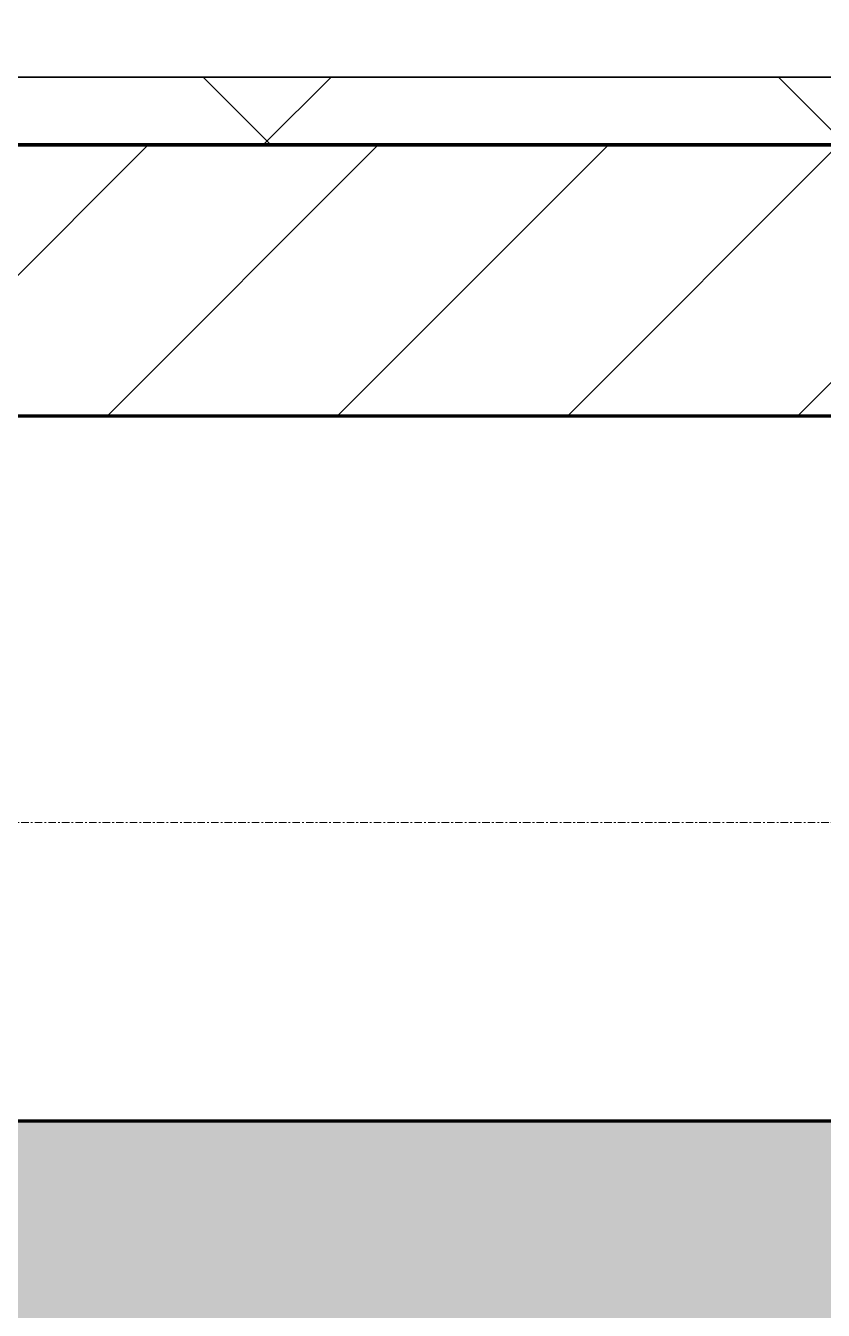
# Model space of a CAD drawing. Header units: millimetres. Extents: x -794334 to -714814, y -17806 to 22403.
# Drawn here: x -735852 to -735263, y -4681 to -3733 of the extents above; entities that cross this region are included whole.
import ezdxf
from ezdxf.xclip import XClip

# ---------------------------------------------------------------- set-up
doc = ezdxf.new("R2010")
doc.units = ezdxf.units.MM
doc.header["$XCLIPFRAME"] = 0
doc.linetypes.add('DPA_Grid _ Level 100', pattern=[10, 5.5, -1.6, 1.3, -1.6])
for name, color, linetype, lineweight in [('A-GLAZ-CURT', 2, 'Continuous', 9), ('A-WALL', 5, 'Continuous', 35), ('A-WALL-FNSH', 2, 'Continuous', 35), ('A-WALL-PATT', 1, 'Continuous', 35), ('S-GRID', 251, 'Continuous', 9), ('WALL-E', 2, 'Continuous', 35)]:
    doc.layers.add(name, color=color, linetype=linetype, lineweight=lineweight)
doc.layers.add('A11_ALU.SOLID SHEET', color=2, linetype='Continuous')

# ---------------------------------------------------------------- blocks, each defined once
blk = doc.blocks.new('*U804')
at = {"layer": 'S-GRID', "linetype": 'DPA_Grid _ Level 100'}
blk.add_line((57942.91, -7900), (-14128.88, -7900), dxfattribs=at)
blk = doc.blocks.new('PPLS-PP19_Custom Tile Pattern - Custom Tile Pattern-V189-4252-01 ENLARGED CONCOURSE LEVEL - REFLECTED CEILING PLAN - SHEET 3')
at = {"layer": 'A-GLAZ-CURT'}
for p, q in [((-300, 0), (300, 0)), ((300, 0), (-300, 0)), ((195.99, 0), (213.31, 0)), ((213.31, 0), (195.99, 0)), ((230.06, 0), (300, 0)), ((-300, -50), (300, -50)), ((300, -50), (-300, -50))]:
    blk.add_line(p, q, dxfattribs=at)
at = {"layer": 'A-GLAZ-CURT', "flags": 128}
for points in [[(-175.58, 0), (-170.25, 0), (-165.64, 0), (-162.01, 0), (-159.53, 0), (-157.46, 0), (-154.52, 0), (-149.42, 0), (-141.84, 0), (-132.81, 0), (-126.08, 0)], [(-125.17, 0), (-128.55, 0), (-134.16, 0), (-140.03, 0), (-145.5, 0), (-150.63, 0), (-155.53, 0), (-160.27, 0), (-164.95, 0), (-169.65, 0), (-174.47, 0)]]:
    blk.add_lwpolyline(points, dxfattribs=at)
at = {"layer": 'A-GLAZ-CURT'}
for points, knots in [([(-163.62, 0), (-179.19, 0), (-215.5, 0), (-262.56, 0), (-294.48, 0), (-300, 0)], [-16345.600353, -16345.600353, -16345.600353, -16345.600353, -15131.813646, -13729.592194, -13439.944408, -13439.944408, -13439.944408, -13439.944408]), ([(-137.88, 0), (-140.56, 0), (-147.66, 0), (-147.69, 0), (-158.72, 0), (-174.02, 0), (-185.59, 0), (-209.77, 0), (-232.01, 0), (-255.22, 0), (-262.59, 0), (-264.9, 0), (-265.4, 0)], [-3187.727384, -3187.727384, -3187.727384, -3187.727384, -2919.378265, -2477.344047, -2237.412286, -2029.680487, -1755.085331, -1400.429864, -858.079193, -543.655514, -208.940337, 0, 0, 0, 0]), ([(-163.28, 0), (-168.32, 0), (-179.39, 0), (-199.46, 0), (-216.65, 0), (-228.75, 0), (-230.89, 0), (-231.3, 0)], [-2035.642232, -2035.642232, -2035.642232, -2035.642232, -1763.376603, -1422.553702, -978.033455, -846.069444, -809.975596, -809.975596, -809.975596, -809.975596]), ([(-231.15, 0), (-228.2, 0), (-221.96, 0), (-213.1, 0), (-200.2, 0), (-185.8, 0), (-173.72, 0), (-164.38, 0), (-163.35, 0)], [-5179.587487, -5179.587487, -5179.587487, -5179.587487, -5017.494783, -4832.723979, -4666.091899, -4349.945572, -4000.813434, -3955.854465, -3955.854465, -3955.854465, -3955.854465]), ([(-230.58, 0), (-210.41, 0), (-168.97, 0), (-129.95, 0), (-110.8, 0), (-99.5, 0), (-91.46, 0)], [-3992.345879, -3992.345879, -3992.345879, -3992.345879, -2700.551212, -1002.059161, -460.363443, 0, 0, 0, 0]), ([(-223.63, 0), (-219.39, 0), (-206.17, 0), (-188.58, 0), (-172.91, 0), (-165.54, 0), (-163.36, 0)], [-5463.295695, -5463.295695, -5463.295695, -5463.295695, -5161.076232, -4739.070012, -4465.409639, -4350.402127, -4350.402127, -4350.402127, -4350.402127]), ([(-72.93, 0), (-75.51, 0), (-91.45, 0), (-121.98, 0), (-153.27, 0), (-163.27, 0)], [-19442.345229, -19442.345229, -19442.345229, -19442.345229, -18935.241197, -17136.203329, -16354.764133, -16354.764133, -16354.764133, -16354.764133]), ([(-163.27, 0), (-159.5, 0), (-149.95, 0), (-136.84, 0), (-127.33, 0), (-124.19, 0), (-123.43, 0), (-123.28, 0)], [-4348.846732, -4348.846732, -4348.846732, -4348.846732, -4149.119819, -3839.893365, -3647.167523, -3488.92562, -3439.852845, -3439.852845, -3439.852845, -3439.852845]), ([(-133.82, 0), (-135.51, 0), (-137.8, 0), (-149.31, 0), (-156.48, 0), (-161.34, 0), (-162.55, 0)], [-2731.647847, -2731.647847, -2731.647847, -2731.647847, -2418.507304, -2308.929706, -2113.765672, -2048.735886, -2048.735886, -2048.735886, -2048.735886]), ([(-152.35, 0), (-151.03, 0), (-147.71, 0), (-143.57, 0), (-138.62, 0)], [-3494.978217, -3494.978217, -3494.978217, -3494.978217, -3371.022232, -3227.460399, -3227.460399, -3227.460399, -3227.460399]), ([(-118.78, 0), (-121.86, 0), (-126.28, 0), (-136.96, 0), (-147.46, 0), (-150.03, 0), (-150.57, 0)], [-5938.474035, -5938.474035, -5938.474035, -5938.474035, -5700.061948, -5508.838257, -5298.784692, -5196.16478, -5196.16478, -5196.16478, -5196.16478]), ([(-150.34, 0), (-150.07, 0), (-147.75, 0), (-142.6, 0), (-127.26, 0), (-107.3, 0), (-90.42, 0), (-75.26, 0), (-68.41, 0), (-65.12, 0), (-63.63, 0)], [-4948.728362, -4948.728362, -4948.728362, -4948.728362, -4883.323924, -4440.880425, -4054.690705, -3793.097032, -3402.597032, -3144.956779, -3050.982048, -2969.237017, -2969.237017, -2969.237017, -2969.237017]), ([(-27.31, 0), (-28.53, 0), (-36.57, 0), (-53.55, 0), (-78.2, 0), (-110.94, 0), (-130.52, 0), (-147.74, 0), (-149.07, 0)], [-8691.004463, -8691.004463, -8691.004463, -8691.004463, -8532.293389, -8073.216054, -7508.296369, -7004.680444, -6449.282163, -6277.220794, -6277.220794, -6277.220794, -6277.220794]), ([(-148.23, 0), (-146.94, 0), (-140.15, 0), (-137.28, 0), (-133.93, 0), (-128.78, 0), (-126.5, 0)], [-6162.058746, -6162.058746, -6162.058746, -6162.058746, -6017.569127, -5560.701257, -5364.112219, -5231.017328, -5231.017328, -5231.017328, -5231.017328]), ([(-86.16, 0), (-91.37, 0), (-104.13, 0), (-122.65, 0), (-139.03, 0), (-146.11, 0), (-146.95, 0)], [-1681.3698, -1681.3698, -1681.3698, -1681.3698, -1374.161226, -945.742622, -741.901385, -489.130243, -489.130243, -489.130243, -489.130243]), ([(-146.69, 0), (-146.59, 0), (-145.49, 0), (-135.69, 0), (-128.29, 0), (-125.15, 0)], [-420.34245, -420.34245, -420.34245, -420.34245, -406.956646, -290.263673, 0, 0, 0, 0]), ([(-127.41, 0), (-131.63, 0), (-133.16, 0), (-134.09, 0), (-134.15, 0)], [-8540.990293, -8540.990293, -8540.990293, -8540.990293, -8266.114998, -8246.473386, -8246.473386, -8246.473386, -8246.473386]), ([(-134.15, 0), (-133.32, 0), (-130.31, 0), (-118.2, 0), (-103.41, 0), (-96.38, 0)], [-7657.439573, -7657.439573, -7657.439573, -7657.439573, -7293.749979, -6839.55839, -6332.113493, -6332.113493, -6332.113493, -6332.113493]), ([(-120.13, 0), (-120.14, 0), (-120.24, 0), (-121.3, 0), (-129.25, 0), (-133.82, 0)], [-2933.992132, -2933.992132, -2933.992132, -2933.992132, -2920.575025, -2840.280255, -2731.647847, -2731.647847, -2731.647847, -2731.647847]), ([(-113.43, 0), (-113.44, 0), (-113.96, 0), (-119.73, 0), (-125.43, 0), (-127.03, 0), (-127.41, 0)], [-328.499627, -328.499627, -328.499627, -328.499627, -282.672656, -98.539552, -24.539552, 0, 0, 0, 0]), ([(-126.5, 0), (-122.44, 0), (-108.71, 0), (-86.68, 0), (-63.44, 0), (-54.4, 0), (-48.53, 0), (-36.56, 0), (-30.17, 0), (-27.49, 0)], [-5231.017328, -5231.017328, -5231.017328, -5231.017328, -4994.692869, -4542.524482, -4008.285538, -3689.699207, -3546.54457, -3315.260113, -3132.842207, -3132.842207, -3132.842207, -3132.842207]), ([(-125.15, 0), (-124.93, 0), (-121.96, 0), (-113.01, 0), (-102.67, 0), (-97.63, 0), (-95.78, 0)], [-3362.7396, -3362.7396, -3362.7396, -3362.7396, -3342.215224, -3074.362186, -2902.289527, -2802.283, -2802.283, -2802.283, -2802.283]), ([(-122.08, 0), (-122.01, 0), (-121.69, 0), (-121.2, 0), (-120.88, 0)], [-3136.336417, -3136.336417, -3136.336417, -3136.336417, -3110.304437, -3035.164275, -3035.164275, -3035.164275, -3035.164275]), ([(-36.33, 0), (-36.43, 0), (-37.27, 0), (-45.02, 0), (-46.13, 0), (-60.59, 0), (-81.23, 0), (-99.51, 0), (-114.02, 0), (-117.28, 0), (-118.78, 0)], [-1855.773136, -1855.773136, -1855.773136, -1855.773136, -1810.870157, -1672.078046, -1405.135169, -1060.00838, -740.068933, -229.489605, -116.330425, 0, 0, 0, 0]), ([(-117.74, 0), (-117.19, 0), (-114.78, 0), (-113.43, 0), (-113.43, 0)], [-821.249067, -821.249067, -821.249067, -821.249067, -394.672656, -330.879064, -330.879064, -330.879064, -330.879064]), ([(-36.62, 0), (-36.62, 0), (-40.35, 0), (-44.32, 0), (-58.97, 0), (-85.2, 0), (-107.61, 0), (-116.56, 0), (-117.56, 0)], [-4069.478503, -4069.478503, -4069.478503, -4069.478503, -3858.647035, -3538.256648, -2842.901703, -2193.204658, -1433.981041, -985.49888, -985.49888, -985.49888, -985.49888]), ([(-115.82, 0), (-114.96, 0), (-110.49, 0), (-101.61, 0), (-96.38, 0)], [-5724.064692, -5724.064692, -5724.064692, -5724.064692, -5430.283136, -5115.12164, -5115.12164, -5115.12164, -5115.12164]), ([(-28.65, 0), (-32.53, 0), (-40.97, 0), (-56.24, 0), (-75.59, 0), (-94, 0), (-112.01, 0), (-114.94, 0), (-115.63, 0)], [-2070.406378, -2070.406378, -2070.406378, -2070.406378, -1792.521578, -1466.981642, -1208.454564, -789.402658, -501.969187, -243.577221, -243.577221, -243.577221, -243.577221]), ([(-95.43, 0), (-90.42, 0), (-71.2, 0), (-48.38, 0), (-30.8, 0), (-27.54, 0)], [-5096.274714, -5096.274714, -5096.274714, -5096.274714, -4799.173296, -4065.652676, -3897.235535, -3897.235535, -3897.235535, -3897.235535]), ([(-95.4, 0), (-91.87, 0), (-83.09, 0), (-71.67, 0), (-65.93, 0), (-65.07, 0)], [-2795.503709, -2795.503709, -2795.503709, -2795.503709, -2605.247022, -2322.099534, -2241.8264, -2241.8264, -2241.8264, -2241.8264]), ([(-95.36, 0), (-94.4, 0), (-86.4, 0), (-74.02, 0), (-62.74, 0), (-60.36, 0), (-59.97, 0)], [-6307.564599, -6307.564599, -6307.564599, -6307.564599, -6236.997189, -5713.340575, -5140.470607, -5006.787413, -5006.787413, -5006.787413, -5006.787413]), ([(-91.46, 0), (-90.09, 0), (-84.7, 0), (-77.43, 0), (-72.73, 0), (-72.64, 0), (-72.64, 0)], [-19832.387487, -19832.387487, -19832.387487, -19832.387487, -19753.885894, -19541.04734, -19478.625389, -19471.062469, -19471.062469, -19471.062469, -19471.062469]), ([(-63.96, 0), (-64.13, 0), (-72.5, 0), (-80.63, 0), (-86.16, 0)], [-2171.769325, -2171.769325, -2171.769325, -2171.769325, -2007.031671, -1681.3698, -1681.3698, -1681.3698, -1681.3698]), ([(-29.03, 0), (-33.97, 0), (-43.74, 0), (-56.37, 0), (-71.66, 0), (-77.83, 0), (-82.66, 0), (-83.28, 0), (-83.28, 0)], [-2680.714891, -2680.714891, -2680.714891, -2680.714891, -2413.671296, -2161.752162, -2006.592567, -1646.621388, -1424.436217, -1393.971743, -1393.971743, -1393.971743, -1393.971743]), ([(-83.28, 0), (-83.28, 0), (-82.91, 0), (-76.14, 0), (-62.97, 0), (-48.14, 0), (-36.49, 0), (-33.57, 0), (-29.94, 0), (-28.57, 0)], [-1393.4169, -1393.4169, -1393.4169, -1393.4169, -1353.722004, -1274.333717, -1073.56893, -651.549973, -296.515819, -83.513472, 0, 0, 0, 0]), ([(-66.39, 0), (-66.39, 0), (-63.63, 0), (-53.63, 0), (-34.42, 0), (-29.82, 0), (-29.19, 0)], [-2493.31794, -2493.31794, -2493.31794, -2493.31794, -2315.303971, -1809.437387, -963.711516, -666.19313, -666.19313, -666.19313, -666.19313]), ([(31.18, 0), (25.97, 0), (11.99, 0), (-16.92, 0), (-47.42, 0), (-65.77, 0), (-66.37, 0), (-66.38, 0)], [-4496.803627, -4496.803627, -4496.803627, -4496.803627, -4222.080604, -3745.412743, -2981.410125, -2542.574734, -2498.224237, -2498.224237, -2498.224237, -2498.224237]), ([(-63.63, 0), (-61.49, 0), (-57.39, 0), (-54.49, 0), (-45.2, 0), (-40.79, 0), (-40.46, 0), (-40.44, 0)], [-2969.237017, -2969.237017, -2969.237017, -2969.237017, -2851.217951, -2734.127174, -2474.780881, -2410.990208, -2350.645972, -2350.645972, -2350.645972, -2350.645972]), ([(-58.83, 0), (-58.37, 0), (-57.29, 0), (-54.23, 0), (-46.33, 0), (-42.62, 0), (-41.76, 0)], [-4859.52896, -4859.52896, -4859.52896, -4859.52896, -4680.891996, -4469.85053, -4321.566175, -4270.495146, -4270.495146, -4270.495146, -4270.495146]), ([(-51.83, 0), (-51.83, 0), (-51.78, 0), (-47.4, 0), (-46.01, 0), (-40.22, 0), (-36.78, 0)], [-632.814994, -632.814994, -632.814994, -632.814994, -627.965721, -508.377888, -260.442412, 0, 0, 0, 0]), ([(-27.73, 0), (-29.7, 0), (-35.23, 0), (-44.85, 0), (-51.43, 0), (-51.79, 0)], [-1160.839585, -1160.839585, -1160.839585, -1160.839585, -1039.307308, -819.71621, -644.910881, -644.910881, -644.910881, -644.910881]), ([(-41.76, 0), (-39.9, 0), (-37.72, 0), (-36.92, 0), (-36.77, 0)], [-4270.495146, -4270.495146, -4270.495146, -4270.495146, -4161.040818, -4106.245333, -4106.245333, -4106.245333, -4106.245333]), ([(-36.78, 0), (-32.43, 0), (-19.22, 0), (8.83, 0), (43.36, 0), (70.92, 0), (82.12, 0), (83.66, 0)], [-6191.144455, -6191.144455, -6191.144455, -6191.144455, -5862.463379, -5340.621928, -4573.028122, -4094.177415, -3869.465285, -3869.465285, -3869.465285, -3869.465285]), ([(-36.29, 0), (-36.29, 0), (-34.66, 0), (-29.48, 0), (-27.57, 0), (-27.16, 0)], [-9150.272121, -9150.272121, -9150.272121, -9150.272121, -9057.163041, -8919.836787, -8867.523391, -8867.523391, -8867.523391, -8867.523391]), ([(30.82, 0), (29.27, 0), (20.14, 0), (3.54, 0), (-16.58, 0), (-34.76, 0), (-36.04, 0)], [-10462.034656, -10462.034656, -10462.034656, -10462.034656, -10363.088938, -9884.23066, -9424.652049, -9182.880979, -9182.880979, -9182.880979, -9182.880979]), ([(-33.34, 0), (-33.34, 0), (-32.93, 0), (-31.16, 0), (-30.52, 0)], [-2415.024266, -2415.024266, -2415.024266, -2415.024266, -2357.633367, -2323.618664, -2323.618664, -2323.618664, -2323.618664]), ([(-27.67, 0), (-29.13, 0), (-31.19, 0), (-31.82, 0), (-32, 0)], [-2807.705886, -2807.705886, -2807.705886, -2807.705886, -2698.150104, -2614.070998, -2614.070998, -2614.070998, -2614.070998]), ([(-30.76, 0), (-30.73, 0), (-29.99, 0), (-23.47, 0), (-15.75, 0), (-15.19, 0)], [-54176.191683, -54176.191683, -54176.191683, -54176.191683, -54157.274271, -53749.15266, -53717.791567, -53717.791567, -53717.791567, -53717.791567]), ([(-30.52, 0), (-27.11, 0), (-17.83, 0), (5.99, 0), (22.06, 0), (37.44, 0), (45.92, 0), (57.76, 0), (64.47, 0), (72.74, 0), (75.22, 0), (76.03, 0), (76.21, 0)], [-2323.618664, -2323.618664, -2323.618664, -2323.618664, -2142.497158, -1716.209403, -1206.526904, -1089.329421, -901.315459, -753.071572, -495.328968, -421.953223, -334.951786, -290.452333, -290.452333, -290.452333, -290.452333]), ([(8.33, 0), (8.19, 0), (7.18, 0), (0.32, 0), (-13.89, 0), (-24.92, 0), (-29.03, 0)], [-3574.286521, -3574.286521, -3574.286521, -3574.286521, -3526.962355, -3285.499107, -2903.012179, -2680.714891, -2680.714891, -2680.714891, -2680.714891]), ([(-28.98, 0), (-28.66, 0), (-27.39, 0), (-24.45, 0), (-22.56, 0)], [-166.548282, -166.548282, -166.548282, -166.548282, -102.06493, 0, 0, 0, 0]), ([(-27.62, 0), (-26.15, 0), (-20.01, 0), (-11.45, 0), (2.08, 0), (13.15, 0), (21.24, 0), (24.62, 0), (24.72, 0), (24.72, 0)], [-5343.073968, -5343.073968, -5343.073968, -5343.073968, -5261.36855, -5050.479954, -4785.90057, -4596.498881, -4445.288762, -4384.376941, -4376.041937, -4376.041937, -4376.041937, -4376.041937]), ([(-13, 0), (-14.35, 0), (-17.68, 0), (-24.65, 0), (-27.37, 0), (-27.56, 0)], [-55207.591944, -55207.591944, -55207.591944, -55207.591944, -54789.006179, -54461.685999, -54436.047422, -54436.047422, -54436.047422, -54436.047422]), ([(40.22, 0), (35.23, 0), (24.1, 0), (2.64, 0), (-15.68, 0), (-25.06, 0), (-27.54, 0)], [-4066.332663, -4066.332663, -4066.332663, -4066.332663, -3766.694881, -3333.063701, -2994.501669, -2810.910949, -2810.910949, -2810.910949, -2810.910949]), ([(76.63, 0), (74.8, 0), (67.65, 0), (53.52, 0), (37, 0), (24.07, 0), (12.82, 0), (-2.9, 0), (-18.11, 0), (-25.48, 0), (-27.53, 0)], [-3095.572228, -3095.572228, -3095.572228, -3095.572228, -2950.589685, -2634.532728, -2313.748533, -2106.613311, -1925.670641, -1617.263037, -1290.787923, -1164.966002, -1164.966002, -1164.966002, -1164.966002]), ([(9.32, 0), (9.08, 0), (7.65, 0), (2.57, 0), (-12.23, 0), (-21.24, 0), (-27.13, 0), (-27.53, 0)], [-2922.926651, -2922.926651, -2922.926651, -2922.926651, -2882.788014, -2720.818881, -2518.50168, -2125.455881, -2097.13674, -2097.13674, -2097.13674, -2097.13674]), ([(-27.52, 0), (-21.58, 0), (-9.91, 0), (4.23, 0), (9.64, 0), (10.14, 0), (10.18, 0)], [-3896.852063, -3896.852063, -3896.852063, -3896.852063, -3589.737505, -3285.047089, -3066.359526, -3044.715262, -3044.715262, -3044.715262, -3044.715262]), ([(-26.65, 0), (-23.01, 0), (-13.67, 0), (8.61, 0), (15.02, 0), (22.91, 0), (31, 0), (36.27, 0), (39.89, 0), (40.35, 0)], [-3113.700791, -3113.700791, -3113.700791, -3113.700791, -2864.387349, -2439.246196, -2084.094819, -1956.422387, -1818.904206, -1645.594513, -1620.610534, -1620.610534, -1620.610534, -1620.610534]), ([(-22.56, 0), (-20.27, 0), (-17.03, 0), (-11.36, 0), (-7.66, 0), (-6.6, 0), (-6.44, 0)], [-56468.192263, -56468.192263, -56468.192263, -56468.192263, -56344.022017, -56303.229861, -56166.290093, -56124.392176, -56124.392176, -56124.392176, -56124.392176]), ([(-15.19, 0), (-13.07, 0), (7.48, 0), (42.82, 0), (88.72, 0), (120.63, 0), (138.28, 0), (138.53, 0)], [-461.142613, -461.142613, -461.142613, -461.142613, -429.606584, -390.253598, -346.313304, -291.370682, -290.5735, -290.5735, -290.5735, -290.5735]), ([(-6.54, 0), (-6.73, 0), (-7.2, 0), (-7.6, 0), (-7.79, 0)], [-56009.792147, -56009.792147, -56009.792147, -56009.792147, -55949.290093, -55895.192118, -55895.192118, -55895.192118, -55895.192118]), ([(-2.63, 0), (-2.47, 0), (-1.22, 0), (4.92, 0), (15.97, 0), (22.54, 0), (24.49, 0)], [-226.825321, -226.825321, -226.825321, -226.825321, -220.269177, -206.416616, -198.214427, -187.717507, -187.717507, -187.717507, -187.717507]), ([(40.34, 0), (38.89, 0), (30.71, 0), (12, 0), (3.08, 0), (-1.67, 0), (-2.25, 0)], [-312.108438, -312.108438, -312.108438, -312.108438, -307.516438, -285.83788, -246.234814, -234.646884, -234.646884, -234.646884, -234.646884]), ([(24.69, 0), (24.54, 0), (20.99, 0), (15.48, 0), (10.8, 0), (9.63, 0)], [-4368.572414, -4368.572414, -4368.572414, -4368.572414, -4306.476363, -4080.000647, -3772.857994, -3772.857994, -3772.857994, -3772.857994]), ([(18.16, 0), (19.15, 0), (24.25, 0), (25.66, 0), (26.12, 0)], [-5700.113719, -5700.113719, -5700.113719, -5700.113719, -5554.232259, -5302.431367, -5302.431367, -5302.431367, -5302.431367]), ([(108.25, 0), (106.58, 0), (102.43, 0), (92.38, 0), (85.59, 0), (74.4, 0), (62.26, 0), (51.85, 0), (43.81, 0), (29.53, 0), (20.67, 0), (18.85, 0), (18.16, 0)], [-7882.6858, -7882.6858, -7882.6858, -7882.6858, -7723.759874, -7531.75727, -7135.649961, -6924.452779, -6738.82075, -6548.303034, -6314.283804, -6135.05769, -5972.647715, -5832.674503, -5832.674503, -5832.674503, -5832.674503]), ([(27.44, 0), (27.9, 0), (29.54, 0), (38.07, 0), (53.39, 0), (71.67, 0), (84.83, 0), (86.01, 0), (92.51, 0), (94.33, 0)], [-5037.309798, -5037.309798, -5037.309798, -5037.309798, -4887.603822, -4705.298446, -4353.683244, -3960.84581, -3759.045785, -3336.541051, -2783.776468, -2783.776468, -2783.776468, -2783.776468]), ([(27.89, 0), (29.09, 0), (32.03, 0), (37.06, 0), (39.27, 0)], [-147.777612, -147.777612, -147.777612, -147.777612, -135.792042, -127.807664, -127.807664, -127.807664, -127.807664]), ([(53.18, 0), (53.06, 0), (52.22, 0), (44.99, 0), (36.46, 0), (30.82, 0)], [-622.740158, -622.740158, -622.740158, -622.740158, -566.066452, -360.610861, 0, 0, 0, 0]), ([(136.44, 0), (121.66, 0), (86.93, 0), (51.16, 0), (31.18, 0)], [-106.750556, -106.750556, -106.750556, -106.750556, -59.610984, 0, 0, 0, 0]), ([(168.37, 0), (167.68, 0), (162.47, 0), (147.02, 0), (109.77, 0), (76.86, 0), (57.82, 0), (46.51, 0), (41.18, 0), (36.02, 0), (35.54, 0), (35.54, 0)], [-543.375029, -543.375029, -543.375029, -543.375029, -530.793311, -458.593899, -401.860199, -357.622665, -341.267687, -334.000314, -326.15566, -319.318397, -317.489778, -317.489778, -317.489778, -317.489778]), ([(36.29, 0), (37.77, 0), (48.82, 0), (64.79, 0), (95.91, 0), (124.45, 0), (132.42, 0), (134.6, 0)], [-314.598523, -314.598523, -314.598523, -314.598523, -305.899624, -287.17622, -249.500363, -194.761443, -152.241002, -152.241002, -152.241002, -152.241002]), ([(40.33, 0), (42.61, 0), (51.39, 0), (71.92, 0), (94.28, 0), (106.12, 0), (108.23, 0)], [-126.547332, -126.547332, -126.547332, -126.547332, -118.513713, -97.899267, -63.759246, -56.508116, -56.508116, -56.508116, -56.508116]), ([(70.61, 0), (66.16, 0), (55.8, 0), (45.17, 0), (40.84, 0), (40.35, 0)], [-4647.237329, -4647.237329, -4647.237329, -4647.237329, -4326.416877, -4098.545751, -4068.989739, -4068.989739, -4068.989739, -4068.989739]), ([(40.43, 0), (43.69, 0), (51.58, 0), (58.74, 0), (61.34, 0), (61.45, 0)], [-1619.124411, -1619.124411, -1619.124411, -1619.124411, -1443.202566, -1228.752106, -1120.932285, -1120.932285, -1120.932285, -1120.932285]), ([(103.09, 0), (101.08, 0), (86.31, 0), (65.15, 0), (46.53, 0), (41.05, 0)], [-375.435014, -375.435014, -375.435014, -375.435014, -369.147452, -330.153101, -312.862512, -312.862512, -312.862512, -312.862512]), ([(61.47, 0), (61.47, 0), (61.21, 0), (54.61, 0), (53.71, 0), (53.56, 0)], [-1113.311073, -1113.311073, -1113.311073, -1113.311073, -1096.402191, -891.204116, -747.28819, -747.28819, -747.28819, -747.28819]), ([(76.22, 0), (75.58, 0), (73.64, 0), (71.05, 0), (70.61, 0)], [-193.634889, -193.634889, -193.634889, -193.634889, -31.537676, 0, 0, 0, 0]), ([(94.4, 0), (94.4, 0), (94.64, 0), (99.11, 0), (108.97, 0), (120.79, 0), (139.94, 0), (158.44, 0), (171.36, 0), (176.12, 0)], [-2348.345796, -2348.345796, -2348.345796, -2348.345796, -2310.419338, -2233.599744, -2052.234781, -1843.028543, -1530.39897, -1095.004608, -803.182249, -803.182249, -803.182249, -803.182249]), ([(129.02, 0), (129.02, 0), (124.41, 0), (122.35, 0), (114.96, 0), (108.04, 0), (103.09, 0)], [-35.386604, -35.386604, -35.386604, -35.386604, -31.430235, -22.807238, -15.488593, 0, 0, 0, 0]), ([(107.97, 0), (107.2, 0), (105.63, 0), (105.23, 0), (105.23, 0)], [-9006.33563, -9006.33563, -9006.33563, -9006.33563, -8966.157302, -8929.495943, -8929.495943, -8929.495943, -8929.495943]), ([(108.31, 0), (108.39, 0), (111.49, 0), (112.65, 0), (113.59, 0)], [-8820.68068, -8820.68068, -8820.68068, -8820.68068, -8814.835624, -8577.462505, -8577.462505, -8577.462505, -8577.462505]), ([(157.9, 0), (156.77, 0), (151.67, 0), (143.29, 0), (134.04, 0), (126.24, 0), (118.6, 0), (114.23, 0), (112.19, 0), (108.34, 0)], [-10292.955006, -10292.955006, -10292.955006, -10292.955006, -10098.273015, -9847.788484, -9677.714971, -9567.007022, -9453.21225, -9220.200448, -9012.77275, -9012.77275, -9012.77275, -9012.77275]), ([(114.39, 0), (114.2, 0), (112.92, 0), (110.73, 0), (108.51, 0)], [-8148.58938, -8148.58938, -8148.58938, -8148.58938, -8105.191388, -7891.265505, -7891.265505, -7891.265505, -7891.265505]), ([(108.75, 0), (113.67, 0), (119.81, 0), (128.63, 0), (128.95, 0)], [-55.915853, -55.915853, -55.915853, -55.915853, -39.050993, -35.895543, -35.895543, -35.895543, -35.895543]), ([(128.58, 0), (128.8, 0), (130.16, 0), (139.26, 0), (152.67, 0), (161.24, 0), (162.19, 0), (162.75, 0)], [-633.326174, -633.326174, -633.326174, -633.326174, -627.736123, -618.981161, -602.094757, -592.980799, -581.414464, -581.414464, -581.414464, -581.414464]), ([(137.1, 0), (136, 0), (133.64, 0), (129.87, 0), (129.11, 0)], [-670.405967, -670.405967, -670.405967, -670.405967, -651.020627, -640.742133, -640.742133, -640.742133, -640.742133]), ([(193.8, 0), (193.33, 0), (190.11, 0), (183.13, 0), (171, 0), (161.95, 0), (161.28, 0), (158.35, 0), (157.85, 0), (157.77, 0)], [-11665.349007, -11665.349007, -11665.349007, -11665.349007, -11565.880756, -11105.624034, -10839.086983, -10768.332124, -10666.779182, -10580.760289, -10550.278881, -10550.278881, -10550.278881, -10550.278881]), ([(300, 0), (286.53, 0), (254.22, 0), (207.11, 0), (177.41, 0), (159.34, 0), (158.33, 0), (158.3, 0)], [-285.253232, -285.253232, -285.253232, -285.253232, -244.693688, -187.987675, -143.776725, -129.632772, -123.352749, -123.352749, -123.352749, -123.352749]), ([(159.07, 0), (159.13, 0), (160.84, 0), (165.21, 0), (171.61, 0), (175.61, 0), (176.08, 0)], [-115.643202, -115.643202, -115.643202, -115.643202, -114.681583, -87.660824, -65.295536, -62.373954, -62.373954, -62.373954, -62.373954]), ([(162.75, 0), (165.4, 0), (170.91, 0), (172.61, 0), (172.61, 0)], [-111.264224, -111.264224, -111.264224, -111.264224, -56.742688, -19.085662, -19.085662, -19.085662, -19.085662]), ([(247.1, 0), (246.76, 0), (245.04, 0), (238.34, 0), (226.56, 0), (221.1, 0), (200.27, 0), (182.99, 0), (174.27, 0), (169.67, 0), (168.99, 0)], [-9649.085549, -9649.085549, -9649.085549, -9649.085549, -9581.591397, -9406.094246, -9221.510254, -9016.44624, -8717.832359, -8253.978395, -8152.463617, -8069.855175, -8069.855175, -8069.855175, -8069.855175]), ([(215.22, 0), (214.62, 0), (210.55, 0), (203.98, 0), (187.54, 0), (175.3, 0), (169.49, 0)], [-203.825446, -203.825446, -203.825446, -203.825446, -198.527383, -184.406837, -162.427601, -142.916156, -142.916156, -142.916156, -142.916156]), ([(171.51, 0), (176.48, 0), (193.23, 0), (201.73, 0), (208.81, 0), (213.9, 0), (241.96, 0), (266.73, 0), (281.71, 0), (291.71, 0), (296.52, 0), (297.86, 0), (298.09, 0)], [-7971.819559, -7971.819559, -7971.819559, -7971.819559, -7784.112253, -7606.717214, -7289.299508, -7042.621073, -6582.165592, -6068.460911, -5766.029927, -5566.724884, -5280.360606, -5199.253518, -5199.253518, -5199.253518, -5199.253518]), ([(176.43, 0), (179.75, 0), (187.25, 0), (208.82, 0), (219.42, 0), (230.06, 0)], [-61.676374, -61.676374, -61.676374, -61.676374, -41.623857, -24.459831, 0, 0, 0, 0]), ([(176.5, 0), (180.81, 0), (188.26, 0), (193.62, 0), (194.69, 0), (194.79, 0)], [-795.364705, -795.364705, -795.364705, -795.364705, -529.74427, -295.064701, -265.121568, -265.121568, -265.121568, -265.121568]), ([(176.6, 0), (180.71, 0), (189.44, 0), (201.08, 0), (207.47, 0), (213.96, 0), (215.11, 0)], [-250.678746, -250.678746, -250.678746, -250.678746, -237.955587, -223.92608, -215.862851, -208.75215, -208.75215, -208.75215, -208.75215]), ([(300, 0), (288.22, 0), (262, 0), (230.43, 0), (219.94, 0), (219.02, 0)], [-12528.858583, -12528.858583, -12528.858583, -12528.858583, -11905.454923, -11162.864862, -10856.732305, -10856.732305, -10856.732305, -10856.732305]), ([(219.9, 0), (220.86, 0), (227.84, 0), (242.06, 0), (246.54, 0), (246.96, 0)], [-10670.940496, -10670.940496, -10670.940496, -10670.940496, -10511.382485, -9925.173265, -9834.877357, -9834.877357, -9834.877357, -9834.877357]), ([(284.76, 0), (284.76, 0), (285.09, 0), (287.47, 0), (293.59, 0), (297.76, 0), (300, 0)], [-4110.630118, -4110.630118, -4110.630118, -4110.630118, -4053.389046, -3959.664717, -3862.421465, -3746.95702, -3746.95702, -3746.95702, -3746.95702]), ([(297.38, 0), (295.84, 0), (291.62, 0), (285.38, 0), (284.87, 0)], [-4803.172655, -4803.172655, -4803.172655, -4803.172655, -4358.271401, -4143.037883, -4143.037883, -4143.037883, -4143.037883])]:
    blk.add_open_spline(points, degree=3, knots=knots, dxfattribs=at)
for points in [[(-163.27, 0), (-160.66, 0), (-158.27, 0), (-157.22, 0)], [(-39.84, 0), (-39.08, 0), (-38.11, 0), (-37.36, 0)], [(-28.23, 0), (-29.05, 0), (-29.75, 0), (-30.21, 0)], [(24.49, 0), (25.23, 0), (25.72, 0), (26.04, 0)], [(80.35, 0), (79.57, 0), (78.27, 0), (76.63, 0)], [(84.06, 0), (83.48, 0), (82.41, 0), (81.72, 0)], [(105.26, 0), (105.47, 0), (106.62, 0), (107.76, 0)], [(168.74, 0), (168.74, 0), (169.81, 0), (171.51, 0)], [(172.07, 0), (173.41, 0), (174.76, 0), (176.11, 0)], [(195.11, 0), (194.91, 0), (194.44, 0), (193.8, 0)]]:
    blk.add_open_spline(points, degree=3, dxfattribs=at)
blk = doc.blocks.new('PPLS-PP19_Custom Tile Pattern - Custom Tile Pattern-V190-4252-01 ENLARGED CONCOURSE LEVEL - REFLECTED CEILING PLAN - SHEET 3')
at = {"layer": 'A-GLAZ-CURT'}
for p, q in [((-300, 0), (300, 0)), ((300, 0), (-300, 0)), ((-293.07, 0), (-288.17, 0)), ((-288.17, 0), (-293.07, 0)), ((-287, 0), (-275.75, 0)), ((-275.75, 0), (-287, 0)), ((-222.32, 0), (-205, 0)), ((-205, 0), (-222.32, 0)), ((-300, -50), (300, -50)), ((300, -50), (-300, -50))]:
    blk.add_line(p, q, dxfattribs=at)
at = {"layer": 'A-GLAZ-CURT', "flags": 128}
for points in [[(-300, 0), (-291.56, 0), (-283.3, 0), (-275.2, 0), (-267.26, 0), (-259.45, 0), (-251.77, 0), (-244.2, 0), (-236.74, 0), (-229.36, 0), (-222.06, 0), (-214.83, 0), (-207.71, 0), (-200.76, 0), (-194.02, 0), (-187.54, 0), (-181.38, 0)], [(-179.49, 0), (-184.81, 0), (-190.44, 0), (-196.37, 0), (-202.58, 0), (-209.04, 0), (-215.73, 0), (-222.63, 0), (-229.72, 0), (-236.97, 0), (-244.39, 0), (-251.96, 0), (-259.67, 0), (-267.51, 0), (-275.48, 0), (-283.55, 0), (-291.73, 0), (-300, 0)]]:
    blk.add_lwpolyline(points, dxfattribs=at)
at = {"layer": 'A-GLAZ-CURT'}
for points in [[(-300, 0), (-296.02, 0), (-292.06, 0), (-288.14, 0)], [(-289.02, 0), (-292.64, 0), (-296.31, 0), (-300, 0)]]:
    blk.add_open_spline(points, degree=3, dxfattribs=at)
for points, knots in [([(-152.67, 0), (-171.19, 0), (-210.79, 0), (-259.16, 0), (-286.64, 0), (-288.13, 0)], [-16636.165947, -16636.165947, -16636.165947, -16636.165947, -15131.813646, -13729.592194, -13649.517888, -13649.517888, -13649.517888, -13649.517888]), ([(-287.63, 0), (-276.6, 0), (-233.39, 0), (-174.61, 0), (-129.95, 0), (-110.8, 0), (-99.5, 0), (-91.46, 0)], [-5101.330845, -5101.330845, -5101.330845, -5101.330845, -4502.809032, -2700.551212, -1002.059161, -460.363443, 0, 0, 0, 0]), ([(-137.88, 0), (-140.56, 0), (-147.66, 0), (-147.69, 0), (-158.72, 0), (-174.02, 0), (-185.59, 0), (-209.77, 0), (-232.01, 0), (-255.22, 0), (-262.59, 0), (-264.9, 0), (-265.4, 0)], [-3187.727384, -3187.727384, -3187.727384, -3187.727384, -2919.378265, -2477.344047, -2237.412286, -2029.680487, -1755.085331, -1400.429864, -858.079193, -543.655514, -208.940337, 0, 0, 0, 0]), ([(-258.6, 0), (-257.91, 0), (-254.26, 0), (-241.25, 0), (-225.99, 0), (-213.1, 0), (-200.2, 0), (-185.8, 0), (-171.77, 0), (-158.7, 0), (-157.22, 0)], [-5722.54675, -5722.54675, -5722.54675, -5722.54675, -5657.471696, -5413.335975, -5017.494783, -4832.723979, -4666.091899, -4349.945572, -4000.813434, -3840.635403, -3840.635403, -3840.635403, -3840.635403]), ([(-133.82, 0), (-135.51, 0), (-137.8, 0), (-149.31, 0), (-162.01, 0), (-177.91, 0), (-199.46, 0), (-216.65, 0), (-231.26, 0), (-233.46, 0), (-234, 0)], [-2731.647847, -2731.647847, -2731.647847, -2731.647847, -2418.507304, -2308.929706, -2113.765672, -1763.376603, -1422.553702, -978.033455, -846.069444, -682.911962, -682.911962, -682.911962, -682.911962]), ([(-233.49, 0), (-233.44, 0), (-232.38, 0), (-230.74, 0), (-225.3, 0), (-223.63, 0)], [-455.274641, -455.274641, -455.274641, -455.274641, -440.605512, -119.536984, 0, 0, 0, 0]), ([(-223.63, 0), (-219.39, 0), (-206.17, 0), (-188.58, 0), (-169.15, 0), (-158.19, 0), (-152.39, 0)], [-5463.295695, -5463.295695, -5463.295695, -5463.295695, -5161.076232, -4739.070012, -4465.409639, -4155.852383, -4155.852383, -4155.852383, -4155.852383])]:
    blk.add_open_spline(points, degree=3, knots=knots, dxfattribs=at)
blk = doc.blocks.new('*U1029')
at = {"layer": 'A-GLAZ-CURT'}
for name, p in [('PPLS-PP19_Custom Tile Pattern - Custom Tile Pattern-V189-4252-01 ENLARGED CONCOURSE LEVEL - REFLECTED CEILING PLAN - SHEET 3', (43202.37, -7350)), ('PPLS-PP19_Custom Tile Pattern - Custom Tile Pattern-V190-4252-01 ENLARGED CONCOURSE LEVEL - REFLECTED CEILING PLAN - SHEET 3', (43802.37, -7350))]:
    blk.add_blockref(name, p, dxfattribs=at)
blk = doc.blocks.new('*U1630')
blk.add_lwpolyline([(22690, -750), (19166.45, -750), (19116.45, -700), (18966.44, -550), (-101025.39, -550), (-101025.39, -6704.96), (-96300, -6704.96), (-96300, -7350), (-94497.63, -7350), (17250, -7350), (17250, -6849.96), (18300, -6849.96), (22690, -6849.96)], close=True)

msp = doc.modelspace()

# ---------------------------------------------------------------- hatches: boundary and pattern name
at = {"layer": 'A-WALL-PATT', "lineweight": 9}
h = msp.add_hatch(dxfattribs=at)
h.set_pattern_fill('FP_1', color=256, style=0, pattern_type=2)
h.set_pattern_definition([(50, (0, 0), (728.7365, -63.7558), [76.2, -838.2]), (355, (0, 0), (-140.9716, 764.2276), [60.96, -670.56]), (100.451, (60.7, -5.3), (587.77, 700.46675), [64.76, -712.36]), (46.184, (0, 203.2), (1084.3162, -168.171), [114.3, -1257.3]), (96.636, (90.4, 189.2), (949.6099, 989.7098), [97.14, -1068.54]), (351.184, (0, 203.2), (949.6206, 989.7012), [91.44, -1005.84]), (21, (101.6, 152.4), (606.45787, -409.06057), [76.2, -838.2]), (326, (101.6, 152.4), (247.20834, 736.7529), [60.96, -670.56]), (71.451, (152.14, 118.3), (853.66825, 327.6855), [64.76, -712.36]), (37.5, (0, 0), (12.35469, 338.22012), [33.528, -628.904, 33.528, -647.192, -673.1]), (37.5, (0, 0), (12.35469, 338.22012), [-1343.152, 33.528, -639.572]), (7.5, (0, 0), (267.27887, 400.72213), [33.528, -354.584, 33.528, -613.664, -256.54]), (7.5, (0, 0), (267.27887, 400.72213), [-1035.304, 33.528, -223.012]), (327.5, (-226.57, 0), (542.36333, -22.91534), [33.528, -220.472, 33.528, -758.952, -1051.56]), (327.5, (-226.57, 0), (542.36333, -22.91534), [-1046.48, 33.528, -1018.032]), (317.5, (-328.17, 0), (592.51696, 101.7071), [33.528, -296.672, 33.528, -492.76, -746.76]), (317.5, (-328.17, 0), (592.51696, 101.7071), [-856.488, 33.528, -713.232])])
h.paths.add_polyline_path([(-720978.37, -6040.98), (-720978.37, -4540.98), (-790483.7, -4540.98), (-790483.7, -6040.98), (-725322.45, -6040.98)])

# ---------------------------------------------------------------- linework, layer by layer
at = {"layer": 'A-WALL', "color": 7, "lineweight": 70}
msp.add_line((-790483.7, -4540.98), (-727382.37, -4540.98), dxfattribs=at)

# ---------------------------------------------------------------- block references
at = {"layer": 'A11_ALU.SOLID SHEET'}
ref = msp.add_blockref('*U1630', (-744681.24, 3579.02), dxfattribs=at)
XClip(ref).set_block_clipping_path([(-45802.4668593339, -9620.0029952967), (23702.8690583039, 10334.9999958097)])

# ---------------------------------------------------------------- next in the draw order: hatches: boundary and pattern name
at = {"layer": 'A-WALL-PATT', "lineweight": 9}
h = msp.add_hatch(dxfattribs=at)
h.set_pattern_fill('FP_5', color=256, style=0, pattern_type=2)
h.set_pattern_definition([(45, (0, 0), (-212.13203, 212.13203), []), (135, (0, 0), (-212.13203, -212.13203), [])])
h.paths.add_polyline_path([(-727630.24, -3820.98), (-727382.37, -3820.98), (-727382.37, -3770.98), (-790483.7, -3770.98), (-790483.7, -3820.98), (-727766, -3820.98)])
h = msp.add_hatch(dxfattribs=at)
h.set_pattern_fill('FP_2', color=256, style=0, pattern_type=2)
h.set_pattern_definition([(45, (0, 0), (-84.852814, 84.852814), [])])
h.paths.add_polyline_path([(-727382.37, -4020.98), (-727382.37, -3820.98), (-790483.7, -3820.98), (-790483.7, -4020.98), (-727494.49, -4020.98)])

# ---------------------------------------------------------------- next in the draw order: linework, layer by layer
at = {"layer": 'A-WALL', "color": 7, "lineweight": 70}
for p, q in [((-737180, -3820.98), (-734780, -3820.98)), ((-734780, -3820.98), (-737180, -3820.98)), ((-734780, -4020.98), (-737180, -4020.98))]:
    msp.add_line(p, q, dxfattribs=at)
at = {"layer": 'A-WALL-FNSH', "color": 250}
msp.add_line((-737180, -3770.98), (-734780, -3770.98), dxfattribs=at)
at = {"layer": 'WALL-E'}
for p, q in [((-727382.37, -4020.98), (-790483.7, -4020.98)), ((-790483.7, -4020.98), (-727382.37, -4020.98))]:
    msp.add_line(p, q, dxfattribs=at)

# ---------------------------------------------------------------- next in the draw order: block references
for name in ['*U804', '*U1029']:
    msp.add_blockref(name, (-778882.37, 3579.02))

doc.saveas('drawing.dxf')
